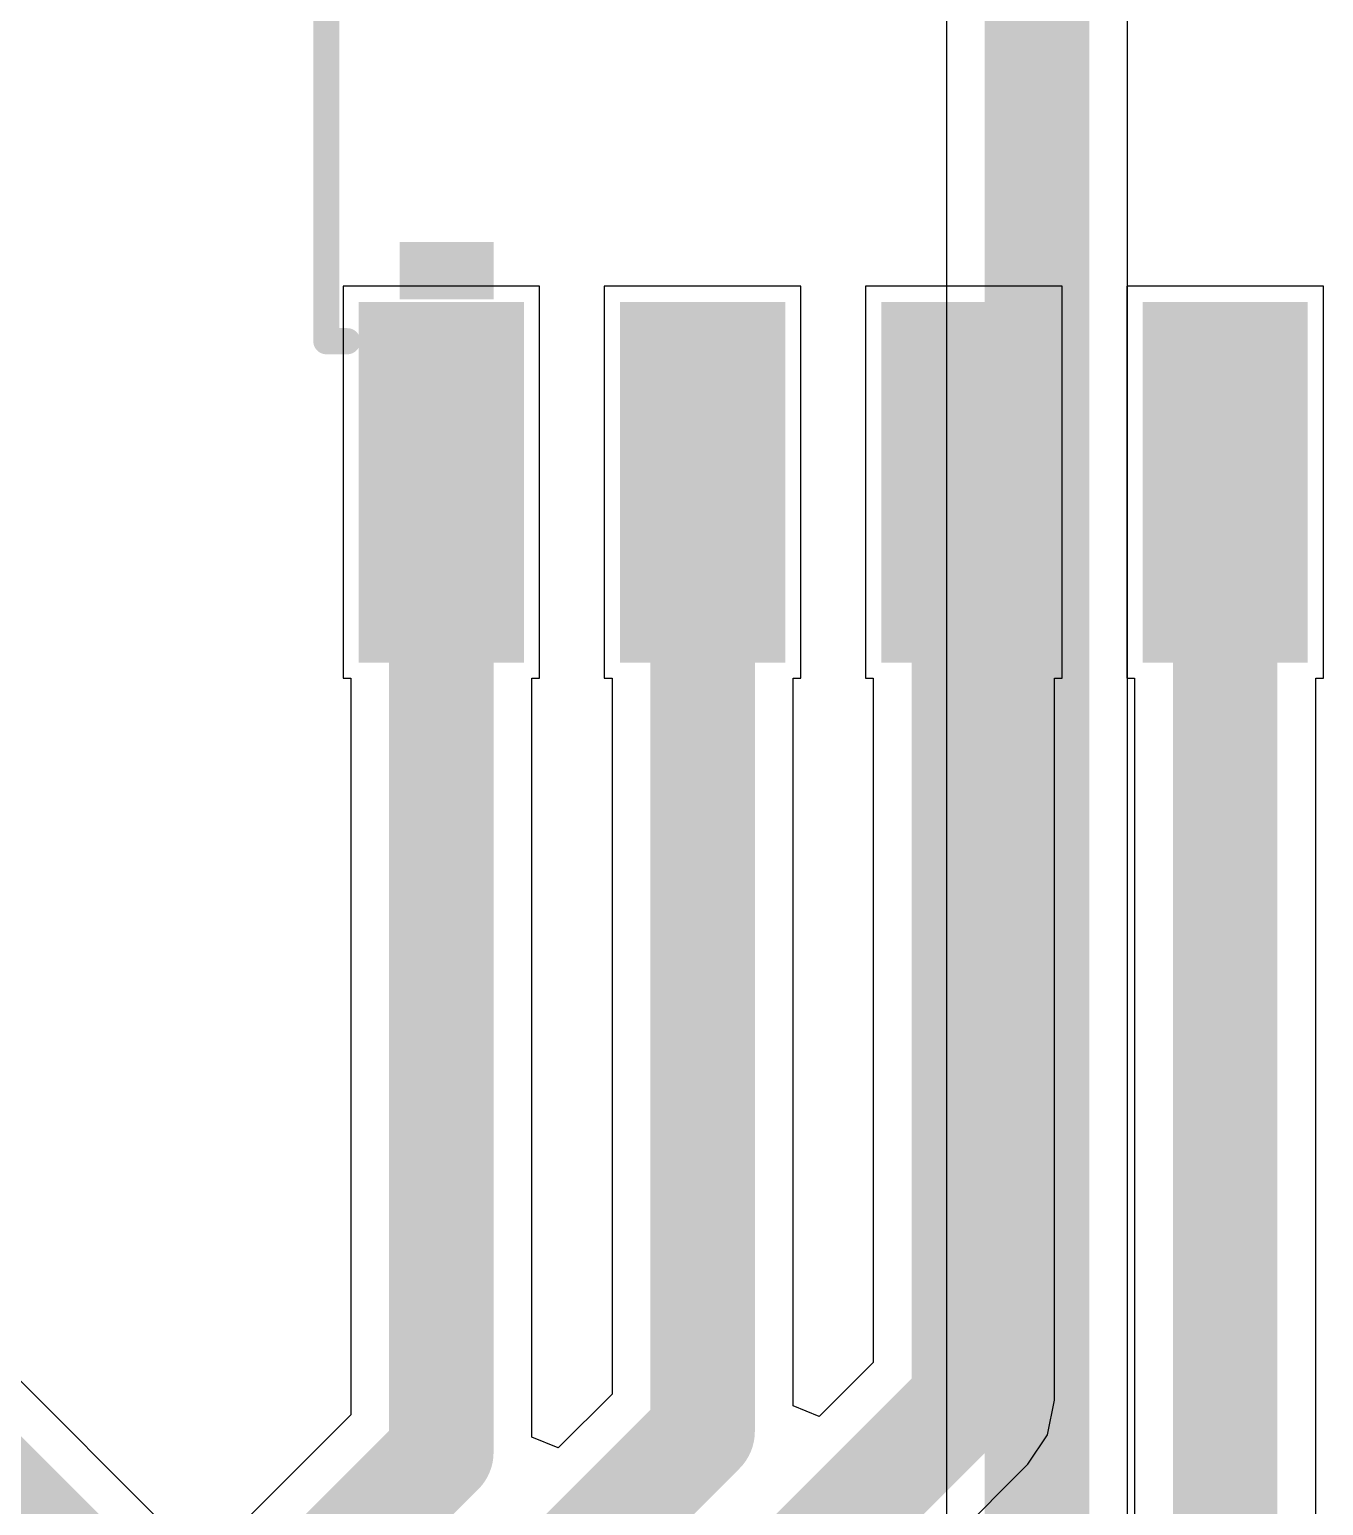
# Model space of a CAD drawing. Header units: millimetres. Extents: x -0.16 to 4.85, y -0.01 to 3.83.
# Drawn here: x 3.9782 to 4.2258, y 1.3838 to 1.6664 of the extents above; entities that cross this region are included whole.
import ezdxf

# ---------------------------------------------------------------- set-up
doc = ezdxf.new("R2010")
doc.units = ezdxf.units.MM
doc.header["$MEASUREMENT"] = 0
for name, color, linetype in [('BottomLayer', 5, 'Continuous'), ('TopLayer', 1, 'Continuous'), ('TopOverlay', 2, 'Continuous'), ('TopPaste', 8, 'Continuous'), ('TopSolder', 216, 'Continuous')]:
    doc.layers.add(name, color=color, linetype=linetype)

# ---------------------------------------------------------------- blocks, each defined once
blk = doc.blocks.new('SOIC_16_31')
at = {"layer": 'TopLayer'}
for points in [[(-0.13681, 0.18681), (-0.07579, 0.18681), (-0.07579, 0.16319), (-0.13681, 0.16319)], [(-0.13681, 0.13681), (-0.07579, 0.13681), (-0.07579, 0.11319), (-0.13681, 0.11319)], [(-0.13681, 0.08681), (-0.07579, 0.08681), (-0.07579, 0.06319), (-0.13681, 0.06319)], [(-0.13681, 0.03681), (-0.07579, 0.03681), (-0.07579, 0.01319), (-0.13681, 0.01319)]]:
    blk.add_hatch(color=1, dxfattribs=at).paths.add_polyline_path(points)
at = {"layer": 'TopOverlay'}
blk.add_hatch(color=2, dxfattribs=at).paths.add_polyline_path([(-0.0713, 0.165), (-0.0603, 0.165), (-0.0603, 0.183), (-0.0713, 0.183)])
at = {"layer": 'TopPaste'}
for points in [[(-0.13681, 0.18681), (-0.07579, 0.18681), (-0.07579, 0.16319), (-0.13681, 0.16319)], [(-0.13681, 0.13681), (-0.07579, 0.13681), (-0.07579, 0.11319), (-0.13681, 0.11319)], [(-0.13681, 0.08681), (-0.07579, 0.08681), (-0.07579, 0.06319), (-0.13681, 0.06319)], [(-0.13681, 0.03681), (-0.07579, 0.03681), (-0.07579, 0.01319), (-0.13681, 0.01319)]]:
    blk.add_hatch(color=8, dxfattribs=at).paths.add_polyline_path(points)
at = {"layer": 'TopSolder'}
for points in [[(-0.14081, 0.19081), (-0.07179, 0.19081), (-0.07179, 0.15919), (-0.14081, 0.15919)], [(-0.14081, 0.14081), (-0.07179, 0.14081), (-0.07179, 0.10919), (-0.14081, 0.10919)], [(-0.14081, 0.09081), (-0.07179, 0.09081), (-0.07179, 0.05919), (-0.14081, 0.05919)], [(-0.14081, 0.04081), (-0.07179, 0.04081), (-0.07179, 0.00919), (-0.14081, 0.00919)]]:
    blk.add_hatch(color=216, dxfattribs=at).paths.add_polyline_path(points)
at = {"layer": 'TopOverlay'}
for points, const_width in [([(-0.0793, 0.197), (-0.0793, 0.193)], 0.005), ([(-0.0793, 0.197), (0.0797, 0.197)], 0.005), ([(-0.1503, 0.181), (-0.1453, 0.176)], 0.00787), ([(-0.1503, 0.181), (-0.1503, 0.171)], 0.00787), ([(-0.1453, 0.176), (-0.1503, 0.171)], 0.00787)]:
    blk.add_lwpolyline(points, dxfattribs=dict(at, const_width=const_width))
for points, const_width in [([(-0.08055, 0.197, 1), (-0.07805, 0.197, 1)], 0.0025), ([(-0.08055, 0.197, 1), (-0.07805, 0.197, 1)], 0.0025), ([(-0.08055, 0.193, 1), (-0.07805, 0.193, 1)], 0.0025), ([(-0.15227, 0.181, 1), (-0.14833, 0.181, 1)], 0.00394), ([(-0.15227, 0.181, 1), (-0.14833, 0.181, 1)], 0.00394), ([(-0.14727, 0.176, 1), (-0.14333, 0.176, 1)], 0.00394), ([(-0.14727, 0.176, 1), (-0.14333, 0.176, 1)], 0.00394), ([(-0.15227, 0.171, 1), (-0.14833, 0.171, 1)], 0.00394), ([(-0.15227, 0.171, 1), (-0.14833, 0.171, 1)], 0.00394)]:
    blk.add_lwpolyline(points, format="xyb", close=True, dxfattribs=dict(at, const_width=const_width))

msp = doc.modelspace()

# ---------------------------------------------------------------- linework, layer by layer
at = {"layer": 'BottomLayer'}
for p, q in [((4.18833, 1.051), (4.18833, 1.743)), ((4.15367, 1.73582), (4.15367, 1.05818)), ((4.08306, 1.30106), (3.90106, 1.48306))]:
    msp.add_line(p, q, dxfattribs=at)
for points, const_width in [([(4.171, 1.051), (4.171, 1.743)], 0.02), ([(3.887, 1.469), (4.069, 1.287)], 0.025)]:
    msp.add_lwpolyline(points, dxfattribs=dict(at, const_width=const_width))
at = {"layer": 'TopLayer'}
for p, q in [((4.07581, 1.61721), (4.03819, 1.61721)), ((4.03819, 1.61721), (4.03819, 1.54219)), ((4.07581, 1.54219), (4.07581, 1.61721)), ((4.12581, 1.61721), (4.08819, 1.61721)), ((4.08819, 1.61721), (4.08819, 1.54219)), ((4.12581, 1.54219), (4.12581, 1.61721)), ((4.17581, 1.61721), (4.13819, 1.61721)), ((4.13819, 1.61721), (4.13819, 1.54219)), ((4.17581, 1.54219), (4.17581, 1.61721)), ((4.22581, 1.61721), (4.18819, 1.61721)), ((4.18819, 1.61721), (4.18819, 1.54219)), ((4.22581, 1.54219), (4.22581, 1.61721)), ((4.03819, 1.54219), (4.03967, 1.54219)), ((4.03967, 1.54219), (4.03967, 1.40118)), ((4.07433, 1.39692), (4.07433, 1.54219)), ((4.07433, 1.54219), (4.07581, 1.54219)), ((4.08819, 1.54219), (4.08967, 1.54219)), ((4.08967, 1.54219), (4.08967, 1.40518)), ((4.12433, 1.40292), (4.12433, 1.54219)), ((4.12433, 1.54219), (4.12581, 1.54219)), ((4.13819, 1.54219), (4.13967, 1.54219)), ((4.13967, 1.54219), (4.13967, 1.41118)), ((4.17433, 1.404), (4.17433, 1.54219)), ((4.17433, 1.54219), (4.17581, 1.54219)), ((4.18819, 1.54219), (4.18967, 1.54219)), ((4.18967, 1.54219), (4.18967, 1.367)), ((4.22433, 1.37418), (4.22433, 1.54219)), ((4.22433, 1.54219), (4.22581, 1.54219)), ((4.13967, 1.41118), (4.12933, 1.40085)), ((4.08967, 1.40518), (4.07933, 1.39485)), ((4.12933, 1.40085), (4.12433, 1.40292)), ((4.17301, 1.39737), (4.17433, 1.404)), ((4.03967, 1.40118), (3.57782, 0.93933)), ((4.07933, 1.39485), (4.07433, 1.39692)), ((4.16926, 1.39174), (4.17301, 1.39737)), ((3.72133, 0.94382), (4.16926, 1.39174))]:
    msp.add_line(p, q, dxfattribs=at)
at = {"layer": 'TopLayer', "const_width": 0.02}
for points in [[(4.057, 1.394), (4.057, 1.5797)], [(4.107, 1.398), (4.107, 1.5797)], [(4.157, 1.404), (4.157, 1.5797)], [(4.207, 1.367), (4.207, 1.5797)], [(3.704, 0.951), (4.157, 1.404)], [(3.604, 0.895), (4.107, 1.398)], [(3.585, 0.922), (4.057, 1.394)]]:
    msp.add_lwpolyline(points, dxfattribs=at)
at = {"layer": 'TopLayer', "const_width": 0.01}
for points in [[(4.052, 1.5797, 1), (4.062, 1.5797, 1)], [(4.102, 1.5797, 1), (4.112, 1.5797, 1)], [(4.152, 1.5797, 1), (4.162, 1.5797, 1)], [(4.202, 1.5797, 1), (4.212, 1.5797, 1)], [(4.152, 1.404, 1), (4.162, 1.404, 1)], [(4.152, 1.404, 1), (4.162, 1.404, 1)], [(4.102, 1.398, 1), (4.112, 1.398, 1)], [(4.102, 1.398, 1), (4.112, 1.398, 1)], [(4.052, 1.394, 1), (4.062, 1.394, 1)], [(4.052, 1.394, 1), (4.062, 1.394, 1)]]:
    msp.add_lwpolyline(points, format="xyb", close=True, dxfattribs=at)

# ---------------------------------------------------------------- block references
at = {"rotation": 90}
msp.add_blockref('SOIC_16_31', (4.232, 1.686), dxfattribs=at)

doc.saveas('drawing.dxf')
